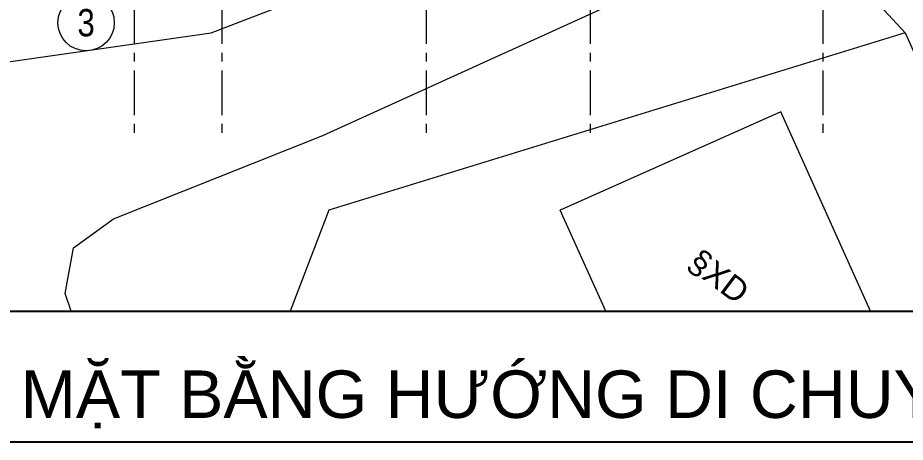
# Model space of a CAD drawing. Header units: millimetres. Extents: x -346728 to 1320345, y -537202 to -385966.
# Drawn here: x 372974 to 410339, y -524864 to -506984 of the extents above; entities that cross this region are included whole.
import ezdxf
from ezdxf.enums import TextEntityAlignment as Align
from ezdxf.xclip import XClip

# ---------------------------------------------------------------- set-up
doc = ezdxf.new("R2010")
doc.units = ezdxf.units.MM
doc.header["$LTSCALE"] = 100
doc.header["$XCLIPFRAME"] = 2
doc.set_wipeout_variables(frame=1)
doc.linetypes.add('X1326_GLB$0$CENTER', pattern=[2, 1.25, -0.25, 0.25, -0.25])
for name, color, linetype, lineweight in [('0 T KY HIEU', 7, 'Continuous', 9), ('0 T TEXT', 7, 'Continuous', 13), ('LINE', 7, 'Continuous', 13), ('X1326_GLB$0$A-tim', 8, 'X1326_GLB$0$CENTER', 9)]:
    doc.layers.add(name, color=color, linetype=linetype, lineweight=lineweight)
doc.layers.add('TEXT1', color=8, linetype='Continuous')
doc.layers.add('TX', color=94, linetype='Continuous')
doc.styles.add('CHU', font='Arial_1.ttf')
doc.styles.add('VnArialH', font='VHARIAL.TTF')
doc.styles.add('VNI-HELSE-CONDENSE', font='VHELVCN.TTF')

# ---------------------------------------------------------------- blocks, each defined once
blk = doc.blocks.new('LVL-KHUNGTEN')
blk.add_lwpolyline([(61073, 41093), (119124, 41093), (119124, 62), (61073, 62)], close=True)
at = {"layer": 'DEFPOINTS'}
blk.add_line((119124, 62), (61073, 62), dxfattribs=at)
blk = doc.blocks.new('mb duong hh')
at = {"layer": 'LINE', "color": 252, "lineweight": 9}
for p, q in [((27891, -3635), (3619, -11105)), ((22650, -6971), (13365, -11106)), ((26701, -15961), (22650, -6971)), ((3619, -11105), (1094, -17734)), ((17417, -20097), (13365, -11106))]:
    blk.add_line(p, q, dxfattribs=at)
for points in [[(14977, 101049), (-7702, 101358), (-14927, 101246), (-29449, 100943), (-35818, 99008), (-40020, 95429), (-42101, 92117), (-42609, 87567), (-42104, 81482), (-40823, 74903), (-34507, 57500), (-12505, -1540), (-11062, -5026), (-1334, -3647), (4526, -1388), (38515, 14361), (36944, 16828)], [(7094, -53459), (-4389, -23466), (-7476, -14621), (-7126, -12701), (-5444, -11474), (3373, -7965), (18726, -972), (22175, -250), (25941, -1516), (27891, -3635), (34840, -19045)]]:
    blk.add_lwpolyline(points, dxfattribs=at)
at = {"layer": 'TEXT1', "color": 252, "lineweight": 9, "style": 'CHU'}
blk.add_text('§XD', height=1000.3, rotation=322.9578, dxfattribs=at).set_placement((18659, -13484))
blk = doc.blocks.new('T STT')
at = {"color": 7, "linetype": 'Continuous'}
blk.add_wipeout([(376644, 277984), (376756, 277976), (376879, 277949), (377025, 277888), (377156, 277799), (377266, 277687), (377334, 277588), (377398, 277451), (377433, 277317), (377444, 277184), (377433, 277051), (377404, 276935), (377365, 276838), (377294, 276718), (377203, 276612), (377122, 276543), (377011, 276473), (376888, 276422), (376741, 276390), (376644, 276384), (376532, 276392), (376392, 276425), (376245, 276491), (376127, 276573), (376049, 276649), (375987, 276727), (375927, 276828), (375876, 276960), (375853, 277065), (375844, 277184), (375850, 277284), (375877, 277411), (375908, 277499), (375964, 277605), (376040, 277709), (376130, 277798), (376216, 277860), (376313, 277912), (376426, 277954), (376557, 277979)], dxfattribs=at)
at = {"layer": '0 T KY HIEU', "color": 7}
blk.add_circle((376644, 277184), 800, dxfattribs=at)
at = {"layer": '0 T TEXT', "color": 7, "style": 'VNI-HELSE-CONDENSE'}
blk.add_attdef('0', text='', height=750, dxfattribs=at).set_placement((376644, 277184), align=Align.MIDDLE_CENTER)
blk = doc.blocks.new('MB HANG RAO TAM')
ref = blk.add_blockref('T STT', (-551048, -433465, -2472), dxfattribs=dict(xscale=1.483571909629973, yscale=1.483571909629973, zscale=1.483571909629973))
ref.add_attrib('0', '3', dxfattribs={"layer": '0 T TEXT', "color": 7, "height": 1150, "style": 'VNI-HELSE-CONDENSE'}).set_placement((7730, -22243, -2472), align=Align.MIDDLE_CENTER)

msp = doc.modelspace()

# ---------------------------------------------------------------- linework, layer by layer
at = {"layer": 'X1326_GLB$0$A-tim', "ltscale": 15}
for p, q in [((377871.3, -398208.6, -1404.9), (377871.3, -512162.7, -1404.9)), ((381571.3, -398208.6, -1404.9), (381571.3, -512162.7, -1404.9)), ((390171.3, -398208.6, -1404.9), (390171.3, -512162.7, -1404.9)), ((397071.3, -398208.6, -1404.9), (397071.3, -512162.7, -1404.9)), ((406871.2, -398208.6, -1404.9), (406871.2, -512162.7, -1404.9))]:
    msp.add_line(p, q, dxfattribs=at)

# ---------------------------------------------------------------- block references
at = {"extrusion": (0.00597, -2.28885e-18, 0.999982), "xscale": 3.385207865094198, "yscale": 3.385207865094198, "zscale": 3.385207865094198}
msp.add_blockref('LVL-KHUNGTEN', (112985.2, -525073.6, 1027.7), dxfattribs=at)
ref = msp.add_blockref('mb duong hh', (382446.7, -503978, 0))
XClip(ref).set_block_clipping_path([(-58962.6888090824, -15358.4345334051), (108047.3313388755, 114603.0144500207)])

# ---------------------------------------------------------------- texts
at = {"layer": 'TX', "color": 4, "style": 'VnArialH'}
msp.add_text('MÆT B»NG H¦íNG DI CHUYÓN Vµ KHU VùC THI C¤NG', height=2000, dxfattribs=at).set_placement((373096, -523840.4, -3.1))

# ---------------------------------------------------------------- next in the draw order: block references
msp.add_blockref('MB HANG RAO TAM', (368121.2, -484948.9, 0))

doc.saveas('drawing.dxf')
